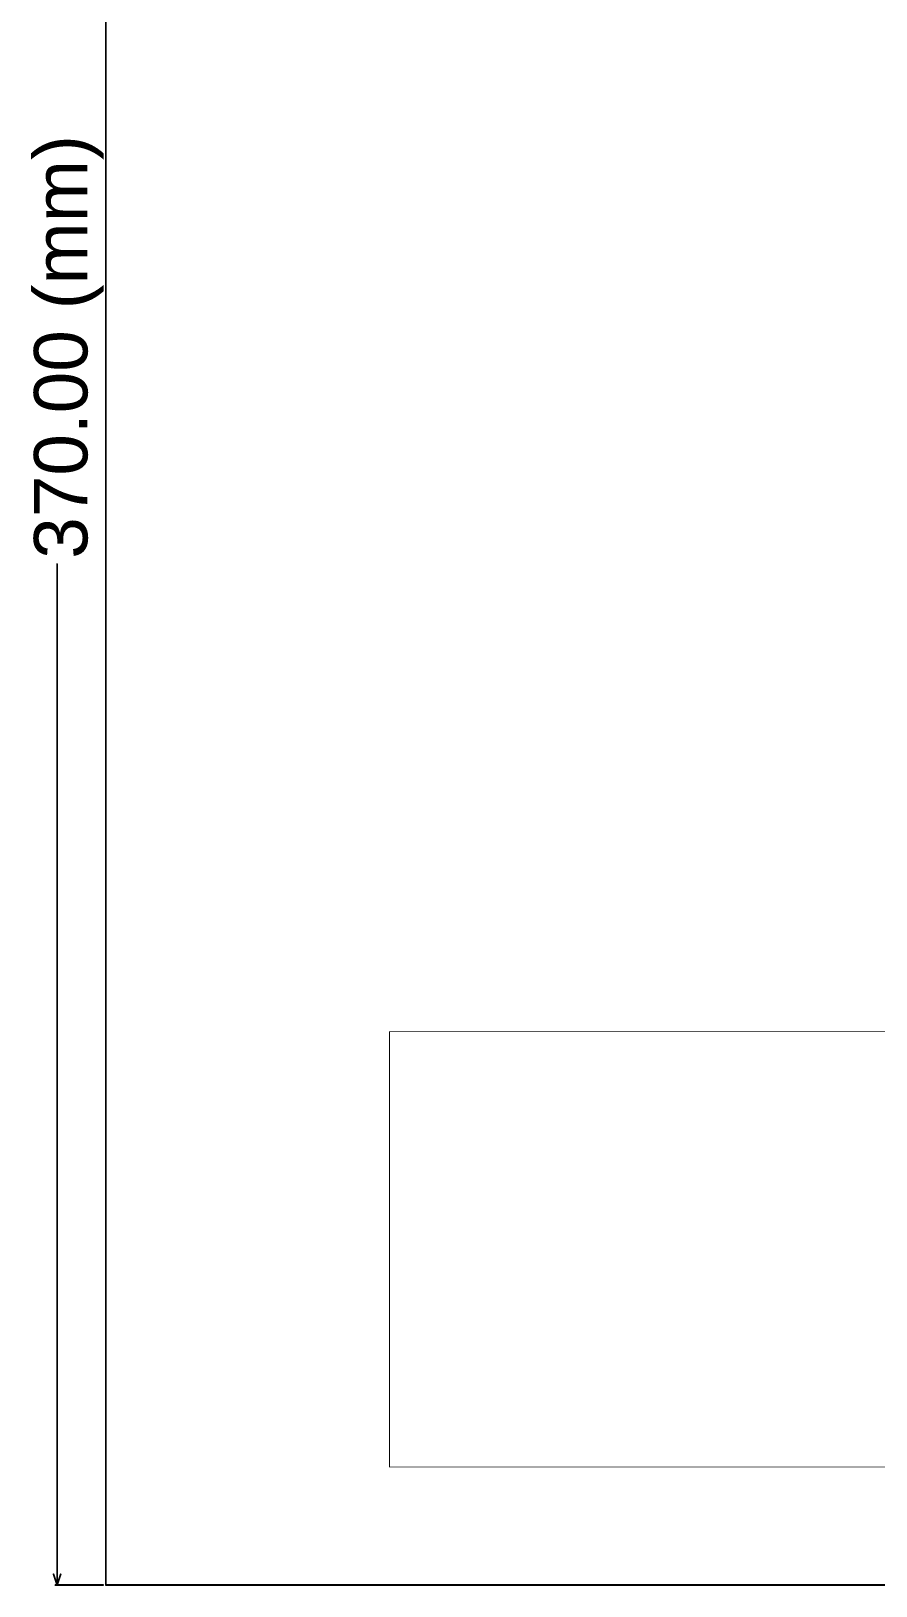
# Model space of a CAD drawing. Header units: inches. Extents: x -11 to 1110, y -7 to 455.
# Drawn here: x -10.6 to 109.7, y -0.1 to 221.3 of the extents above; entities that cross this region are included whole.
import ezdxf

# ---------------------------------------------------------------- set-up
doc = ezdxf.new("R2010")
doc.units = ezdxf.units.IN
doc.layers.add('Board_outline', color=216, linetype='Continuous')
doc.layers.add('Mechanical 1', color=6, linetype='Continuous')
doc.styles.add('Arial', font='', dxfattribs={"height": 0.2})
doc.styles.get('Arial').set_extended_font_data('Arial')

msp = doc.modelspace()

# ---------------------------------------------------------------- linework, layer by layer
at = {"layer": 'Board_outline'}
for points in [[(0, 0, 0.254, 0.254, 0), (0, 370, 0.254, 0.254, 0)], [(40.41, 78.8, 0.127, 0.127, 0), (168.41, 78.8, 0.127, 0.127, 0)], [(40.41, 16.8, 0.127, 0.127, 0), (40.41, 78.8, 0.127, 0.127, 0)], [(40.41, 16.8, 0.127, 0.127, 0), (168.41, 16.8, 0.127, 0.127, 0)], [(0, 0, 0.254, 0.254, 0), (704, 0, 0.254, 0.254, 0)]]:
    msp.add_lwpolyline(points, format="xyseb", dxfattribs=at)
for points in [[(40.38, 78.8, 0.0635, 0.0635, 1), (40.44, 78.8, 0.0635, 0.0635, 1)], [(40.38, 78.8, 0.0635, 0.0635, 1), (40.44, 78.8, 0.0635, 0.0635, 1)], [(40.38, 16.8, 0.0635, 0.0635, 1), (40.44, 16.8, 0.0635, 0.0635, 1)], [(40.38, 16.8, 0.0635, 0.0635, 1), (40.44, 16.8, 0.0635, 0.0635, 1)], [(-0.06, 0, 0.127, 0.127, 1), (0.06, 0, 0.127, 0.127, 1)], [(-0.06, 0, 0.127, 0.127, 1), (0.06, 0, 0.127, 0.127, 1)]]:
    msp.add_lwpolyline(points, format="xyseb", close=True, dxfattribs=at)
at = {"layer": 'Mechanical 1'}
for points in [[(-6.94, 0, 0.254, 0.254, 0), (-6.94, 145.39, 0.254, 0.254, 0)], [(-7.44, 1.52, 0.254, 0.254, 0), (-6.94, 0, 0.254, 0.254, 0)], [(-7.19, 0, 0.254, 0.254, 0), (-0.38, 0, 0.254, 0.254, 0)], [(-6.94, 0, 0.254, 0.254, 0), (-6.43, 1.52, 0.254, 0.254, 0)]]:
    msp.add_lwpolyline(points, format="xyseb", dxfattribs=at)
for points in [[(-7, 145.39, 0.127, 0.127, 1), (-6.87, 145.39, 0.127, 0.127, 1)], [(-7.51, 1.52, 0.127, 0.127, 1), (-7.38, 1.52, 0.127, 0.127, 1)], [(-7.25, 0, 0.127, 0.127, 1), (-7.13, 0, 0.127, 0.127, 1)], [(-7, 0, 0.127, 0.127, 1), (-6.87, 0, 0.127, 0.127, 1)], [(-7, 0, 0.127, 0.127, 1), (-6.87, 0, 0.127, 0.127, 1)], [(-7, 0, 0.127, 0.127, 1), (-6.87, 0, 0.127, 0.127, 1)], [(-6.49, 1.52, 0.127, 0.127, 1), (-6.37, 1.52, 0.127, 0.127, 1)], [(-0.44, 0, 0.127, 0.127, 1), (-0.32, 0, 0.127, 0.127, 1)]]:
    msp.add_lwpolyline(points, format="xyseb", close=True, dxfattribs=at)

# ---------------------------------------------------------------- texts
at = {"layer": 'Mechanical 1', "style": 'Arial'}
msp.add_text('370.00 (mm)', height=7.62, rotation=90, dxfattribs=at).set_placement((-2.62, 146.15))

doc.saveas('drawing.dxf')
